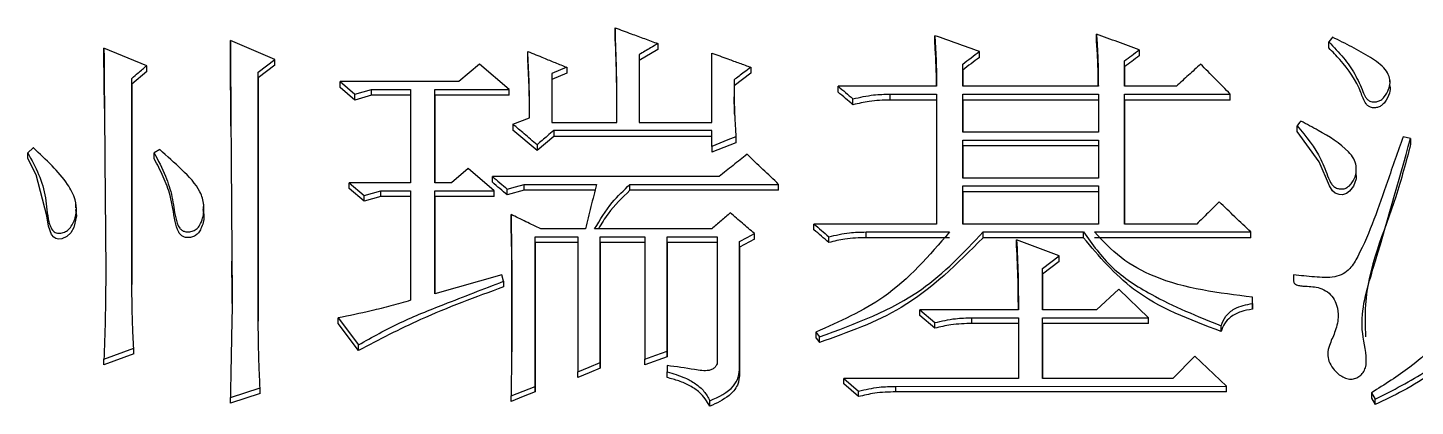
# Model space of a CAD drawing. Header units: millimetres. Extents: x 2223 to 4172, y 741 to 2119.
# Drawn here: x 2699.63 to 2707.7, y 1877.22 to 1879.42 of the extents above; entities that cross this region are included whole.
import ezdxf

# ---------------------------------------------------------------- set-up
doc = ezdxf.new("R2010")
doc.units = ezdxf.units.MM

msp = doc.modelspace()

# ---------------------------------------------------------------- linework, layer by layer
at = {"color": 7, "linetype": 'Continuous', "lineweight": 25}
for p, q in [((2703.0437, 1879.4155), (2703.0437, 1879.3805)), ((2701.0642, 1879.2319), (2700.8045, 1879.342)), ((2700.8045, 1879.3072), (2700.8045, 1879.342)), ((2703.2925, 1879.3237), (2703.2925, 1879.2889)), ((2704.9043, 1879.3347), (2704.9043, 1879.3696)), ((2705.8454, 1879.3439), (2705.8454, 1879.3788)), ((2707.1976, 1879.2981), (2707.1976, 1879.333)), ((2700.3178, 1879.1951), (2700.069, 1879.2961)), ((2700.069, 1879.2614), (2700.069, 1879.2961)), ((2700.0717, 1878.9461), (2700.069, 1879.2614)), ((2702.5353, 1879.243), (2702.5353, 1879.2778)), ((2703.2925, 1879.2889), (2703.1843, 1879.2247)), ((2703.1843, 1879.2594), (2703.1843, 1878.8642)), ((2703.1843, 1879.2594), (2703.1843, 1879.2247)), ((2703.6062, 1878.8642), (2703.6062, 1879.2686)), ((2705.1639, 1879.2431), (2705.1639, 1879.2778)), ((2706.0942, 1879.287), (2706.0942, 1879.2522)), ((2700.3178, 1879.1605), (2700.2312, 1879.0871)), ((2700.3178, 1879.1605), (2700.3178, 1879.1951)), ((2700.9668, 1879.1584), (2701.0642, 1879.2319)), ((2701.0642, 1879.1972), (2700.9668, 1879.1238)), ((2701.0642, 1879.1972), (2701.0642, 1879.2319)), ((2702.2541, 1879.2043), (2702.1351, 1879.1033)), ((2702.4271, 1879.0573), (2702.2541, 1879.2043)), ((2702.7625, 1879.186), (2702.6759, 1879.1492)), ((2702.7625, 1879.186), (2702.7625, 1879.1513)), ((2703.1843, 1879.2247), (2703.1844, 1878.8642)), ((2703.8334, 1879.186), (2703.8334, 1879.1513)), ((2705.0666, 1879.0757), (2705.0666, 1879.2043)), ((2705.0666, 1879.1697), (2705.0666, 1879.2043)), ((2705.0666, 1879.1697), (2705.0666, 1879.0757)), ((2706.0077, 1879.0757), (2706.0077, 1879.2227)), ((2706.0077, 1879.188), (2706.0077, 1879.2227)), ((2706.0077, 1879.188), (2706.0077, 1879.0757)), ((2700.2312, 1877.9236), (2700.2312, 1879.1216)), ((2700.2312, 1879.0871), (2700.2312, 1879.1216)), ((2700.2312, 1879.0871), (2700.2312, 1877.9235)), ((2700.9668, 1877.7109), (2700.9668, 1879.1584)), ((2700.9668, 1879.1238), (2700.9668, 1879.1584)), ((2700.9668, 1879.1238), (2700.9668, 1877.7108)), ((2701.4428, 1879.1033), (2701.5293, 1879.0297)), ((2702.1351, 1879.1033), (2701.4428, 1879.1033)), ((2701.4428, 1879.0687), (2701.4428, 1879.1033)), ((2702.7625, 1879.1513), (2702.6759, 1879.1146)), ((2702.6759, 1879.1492), (2702.6759, 1878.8642)), ((2702.6759, 1879.1492), (2702.6759, 1879.1146)), ((2702.6759, 1879.1146), (2702.6759, 1878.8642)), ((2703.8334, 1879.1513), (2703.736, 1879.0779)), ((2707.5529, 1879.1019), (2707.5529, 1879.1137)), ((2707.5529, 1879.0788), (2707.5529, 1879.0904)), ((2701.5293, 1878.9953), (2701.4428, 1879.0687)), ((2701.5293, 1879.0297), (2701.6267, 1879.0573)), ((2701.5293, 1878.9953), (2701.5293, 1879.0297)), ((2701.6267, 1879.0229), (2701.5293, 1878.9953)), ((2701.6267, 1879.0573), (2701.8538, 1879.0573)), ((2701.6267, 1879.0229), (2701.6267, 1879.0573)), ((2701.8538, 1879.0229), (2701.6267, 1879.0229)), ((2701.8538, 1879.0573), (2701.8538, 1878.5143)), ((2701.9944, 1879.0573), (2702.4271, 1879.0573)), ((2701.9945, 1878.5143), (2701.9944, 1879.0573)), ((2701.9944, 1879.0229), (2701.9944, 1879.0573)), ((2701.9944, 1879.0229), (2701.9945, 1878.5143)), ((2702.4271, 1879.0229), (2701.9944, 1879.0229)), ((2704.9151, 1879.0757), (2704.3418, 1879.0757)), ((2704.3418, 1879.0412), (2704.3418, 1879.0757)), ((2704.4283, 1878.9678), (2704.4283, 1879.0022)), ((2704.6447, 1879.0298), (2704.9151, 1879.0298)), ((2704.6447, 1878.9953), (2704.6447, 1879.0298)), ((2704.9151, 1879.0298), (2704.9151, 1878.2746)), ((2705.8562, 1879.0757), (2705.0666, 1879.0757)), ((2705.0666, 1879.0298), (2705.8562, 1879.0298)), ((2705.0666, 1878.809), (2705.0666, 1879.0298)), ((2705.0666, 1878.9953), (2705.0666, 1879.0298)), ((2705.8562, 1879.0298), (2705.8562, 1878.809)), ((2706.3105, 1879.0757), (2706.0077, 1879.0757)), ((2706.0077, 1879.0298), (2706.6243, 1879.0298)), ((2706.0077, 1878.2746), (2706.0077, 1879.0298)), ((2706.0077, 1878.9953), (2706.0077, 1879.0298)), ((2706.6243, 1878.9953), (2706.6243, 1879.0298)), ((2704.9151, 1878.9953), (2704.6447, 1878.9953)), ((2705.0666, 1878.9953), (2705.0666, 1878.809)), ((2705.8562, 1878.9953), (2705.0666, 1878.9953)), ((2706.0077, 1878.9953), (2706.0077, 1878.2746)), ((2706.6243, 1878.9953), (2706.0077, 1878.9953)), ((2702.4488, 1878.855), (2702.5461, 1878.8918)), ((2702.4488, 1878.855), (2702.4488, 1878.8208)), ((2702.6759, 1878.8642), (2703.0545, 1878.8642)), ((2703.1843, 1878.8642), (2703.6062, 1878.8642)), ((2707.0138, 1878.8118), (2707.0138, 1878.846)), ((2702.5894, 1878.7013), (2702.4488, 1878.8208)), ((2702.6868, 1878.7841), (2702.5894, 1878.7013)), ((2703.6062, 1878.8182), (2702.6868, 1878.8182)), ((2702.6868, 1878.8182), (2702.6868, 1878.7841)), ((2703.6062, 1878.7841), (2702.6868, 1878.7841)), ((2703.6062, 1878.7262), (2703.6062, 1878.8182)), ((2703.7469, 1878.7814), (2703.7469, 1878.7473)), ((2705.8562, 1878.809), (2705.0666, 1878.809)), ((2705.0666, 1878.763), (2705.8562, 1878.763)), ((2705.0666, 1878.542), (2705.0666, 1878.763)), ((2705.0666, 1878.7289), (2705.0666, 1878.763)), ((2705.8562, 1878.763), (2705.8562, 1878.542)), ((2707.6735, 1878.7722), (2707.6303, 1878.7814)), ((2707.6735, 1878.7722), (2707.6735, 1878.7381)), ((2699.6579, 1878.7169), (2699.6255, 1878.6893)), ((2700.3935, 1878.7078), (2700.361, 1878.6893)), ((2700.361, 1878.6553), (2700.361, 1878.6893)), ((2702.5894, 1878.7354), (2702.5894, 1878.7013)), ((2703.7469, 1878.7473), (2703.6062, 1878.6921)), ((2703.6062, 1878.7262), (2703.6062, 1878.6921)), ((2705.0666, 1878.7289), (2705.0666, 1878.542)), ((2705.8562, 1878.7289), (2705.0666, 1878.7289)), ((2702.1892, 1878.5972), (2702.0918, 1878.5143)), ((2702.3406, 1878.4682), (2702.1892, 1878.5972)), ((2707.3561, 1878.6124), (2707.3561, 1878.6129)), ((2707.3561, 1878.5787), (2707.3561, 1878.6096)), ((2701.4969, 1878.5143), (2701.5834, 1878.4406)), ((2701.8538, 1878.5143), (2701.4969, 1878.5143)), ((2702.0918, 1878.5143), (2701.9945, 1878.5143)), ((2703.6495, 1878.5512), (2702.3298, 1878.5512)), ((2702.3298, 1878.5174), (2702.3298, 1878.5512)), ((2705.8562, 1878.542), (2705.0666, 1878.542)), ((2701.5834, 1878.4069), (2701.4969, 1878.4805)), ((2701.5834, 1878.4406), (2701.6807, 1878.4682)), ((2701.5834, 1878.4069), (2701.5834, 1878.4406)), ((2701.6808, 1878.4345), (2701.5834, 1878.4069)), ((2701.6807, 1878.4682), (2701.8538, 1878.4682)), ((2701.6808, 1878.4345), (2701.6808, 1878.4682)), ((2701.8538, 1878.4345), (2701.6808, 1878.4345)), ((2701.8538, 1878.4682), (2701.8538, 1877.8312)), ((2701.9945, 1878.4682), (2702.3406, 1878.4682)), ((2701.9945, 1877.8681), (2701.9945, 1878.4682)), ((2701.9945, 1878.4345), (2701.9945, 1878.4682)), ((2701.9945, 1878.4345), (2701.9945, 1877.8681)), ((2702.3406, 1878.4345), (2701.9945, 1878.4345)), ((2702.4163, 1878.4437), (2702.4163, 1878.4774)), ((2702.5137, 1878.4713), (2702.4163, 1878.4437)), ((2702.5137, 1878.5051), (2702.9356, 1878.5051)), ((2702.9271, 1878.4713), (2702.5137, 1878.4713)), ((2703.1304, 1878.5051), (2703.9957, 1878.5051)), ((2703.1304, 1878.4713), (2703.1304, 1878.5051)), ((2703.9957, 1878.4714), (2703.1304, 1878.4713)), ((2703.9957, 1878.4714), (2703.9957, 1878.5051)), ((2705.0666, 1878.4959), (2705.8562, 1878.4959)), ((2705.0666, 1878.2746), (2705.0666, 1878.4959)), ((2705.0666, 1878.4622), (2705.0666, 1878.4959)), ((2705.0666, 1878.4622), (2705.0666, 1878.2746)), ((2705.8562, 1878.4622), (2705.0666, 1878.4622)), ((2705.8562, 1878.4959), (2705.8562, 1878.2746)), ((2699.906, 1878.3682), (2699.906, 1878.3937)), ((2700.6492, 1878.3896), (2700.6492, 1878.3945)), ((2700.6492, 1878.3604), (2700.6492, 1878.377)), ((2702.438, 1878.2964), (2702.438, 1878.3299)), ((2702.4399, 1878.144), (2702.438, 1878.2964)), ((2704.9151, 1878.2746), (2704.2012, 1878.2746)), ((2704.2012, 1878.2411), (2704.2012, 1878.2746)), ((2705.8562, 1878.2746), (2705.0666, 1878.2746)), ((2706.4295, 1878.2746), (2706.0077, 1878.2746)), ((2702.5786, 1878.2007), (2702.8274, 1878.2007)), ((2702.5786, 1877.3312), (2702.5786, 1878.2007)), ((2702.5786, 1878.1674), (2702.5786, 1878.2007)), ((2702.8707, 1878.2469), (2702.611, 1878.2469)), ((2702.8274, 1878.2007), (2702.8274, 1877.4146)), ((2703.6062, 1878.2469), (2702.9247, 1878.2469)), ((2702.9572, 1878.2007), (2703.2168, 1878.2007)), ((2702.9572, 1877.4702), (2702.9572, 1878.2007)), ((2702.9572, 1878.1674), (2702.9572, 1878.2007)), ((2703.2168, 1878.2007), (2703.2168, 1877.4887)), ((2703.3466, 1878.2007), (2703.6387, 1878.2007)), ((2703.3466, 1877.5351), (2703.3466, 1878.2007)), ((2703.3466, 1878.1674), (2703.3466, 1878.2007)), ((2703.6387, 1878.2007), (2703.6387, 1877.4702)), ((2703.855, 1878.1858), (2703.855, 1878.2192)), ((2704.2877, 1878.1674), (2704.2877, 1878.2007)), ((2704.5041, 1878.2284), (2704.9908, 1878.2284)), ((2704.5041, 1878.195), (2704.5041, 1878.2284)), ((2704.9908, 1878.195), (2704.5041, 1878.195)), ((2705.1855, 1878.2284), (2705.7697, 1878.2284)), ((2705.1855, 1878.195), (2705.1855, 1878.2284)), ((2705.7697, 1878.195), (2705.1855, 1878.195)), ((2705.7697, 1878.195), (2705.7697, 1878.2284)), ((2705.8346, 1878.2284), (2706.7433, 1878.2284)), ((2706.7433, 1878.195), (2705.8346, 1878.195)), ((2706.7433, 1878.195), (2706.7433, 1878.2284)), ((2702.4403, 1878.1478), (2702.4403, 1877.4261)), ((2702.5786, 1878.1674), (2702.5786, 1877.299)), ((2702.8274, 1878.1674), (2702.5786, 1878.1674)), ((2702.9572, 1878.1674), (2702.9572, 1877.4378)), ((2703.2168, 1878.1674), (2702.9572, 1878.1674)), ((2703.3466, 1878.1674), (2703.3466, 1877.5026)), ((2703.6387, 1878.1674), (2703.3466, 1878.1674)), ((2703.855, 1878.1858), (2703.7685, 1878.1397)), ((2703.7685, 1877.4424), (2703.7685, 1878.173)), ((2703.7685, 1878.1397), (2703.7685, 1878.173)), ((2703.7685, 1878.1397), (2703.7685, 1877.4101)), ((2705.6291, 1878.0899), (2705.3803, 1878.1823)), ((2705.3803, 1878.1489), (2705.3803, 1878.1823)), ((2705.5317, 1878.016), (2705.6291, 1878.0899)), ((2705.6291, 1878.0567), (2705.5317, 1877.9829)), ((2705.6291, 1878.0567), (2705.6291, 1878.0899)), ((2702.3839, 1877.9791), (2701.9945, 1877.8681)), ((2702.3947, 1877.9421), (2702.3839, 1877.9791)), ((2705.5317, 1877.7757), (2705.5317, 1878.016)), ((2705.5317, 1877.9829), (2705.5317, 1878.016)), ((2705.5317, 1877.9829), (2705.5317, 1877.7757)), ((2702.3947, 1877.9421), (2702.3947, 1877.9091)), ((2705.9752, 1877.8959), (2705.8454, 1877.7757)), ((2706.1483, 1877.7294), (2705.9752, 1877.8959)), ((2706.7541, 1877.8127), (2706.7541, 1877.8497)), ((2706.7541, 1877.8168), (2706.7541, 1877.8497)), ((2706.7541, 1877.8127), (2706.7541, 1877.7799)), ((2701.432, 1877.7294), (2701.5506, 1877.5726)), ((2701.432, 1877.6967), (2701.432, 1877.7294)), ((2704.8178, 1877.7757), (2704.9043, 1877.7017)), ((2705.3911, 1877.7757), (2704.8178, 1877.7757)), ((2704.8178, 1877.7429), (2704.8178, 1877.7757)), ((2704.9043, 1877.669), (2704.8178, 1877.7429)), ((2705.1206, 1877.7294), (2705.3911, 1877.7294)), ((2705.1207, 1877.6967), (2705.1206, 1877.7294)), ((2705.3911, 1877.7294), (2705.3911, 1877.3776)), ((2705.8454, 1877.7757), (2705.5317, 1877.7757)), ((2705.5317, 1877.7294), (2706.1483, 1877.7294)), ((2705.5317, 1877.3776), (2705.5317, 1877.7294)), ((2705.5317, 1877.6967), (2705.5317, 1877.7294)), ((2706.1483, 1877.6967), (2706.1483, 1877.7294)), ((2701.5506, 1877.5401), (2701.432, 1877.6967)), ((2704.212, 1877.6461), (2704.2336, 1877.6184)), ((2704.212, 1877.6461), (2704.212, 1877.6135)), ((2704.9043, 1877.669), (2704.9043, 1877.7017)), ((2705.3911, 1877.6967), (2705.1207, 1877.6967)), ((2705.5317, 1877.6967), (2705.5317, 1877.3776)), ((2706.1483, 1877.6967), (2705.5317, 1877.6967)), ((2706.5702, 1877.6505), (2706.5702, 1877.6832)), ((2700.069, 1877.4887), (2700.2421, 1877.5535)), ((2700.2421, 1877.521), (2700.2421, 1877.5535)), ((2701.5506, 1877.5401), (2701.5506, 1877.5726)), ((2704.2336, 1877.5858), (2704.2336, 1877.6184)), ((2700.2421, 1877.521), (2700.069, 1877.4563)), ((2700.069, 1877.4563), (2700.069, 1877.4887)), ((2702.9572, 1877.4378), (2702.9572, 1877.4702)), ((2703.3466, 1877.5026), (2703.2168, 1877.4563)), ((2703.2168, 1877.4563), (2703.2168, 1877.4887)), ((2703.3466, 1877.5026), (2703.3466, 1877.5351)), ((2706.4187, 1877.5073), (2706.2889, 1877.3776)), ((2706.6026, 1877.3313), (2706.4187, 1877.5073)), ((2702.8274, 1877.3823), (2702.8274, 1877.4146)), ((2703.3466, 1877.4517), (2703.3466, 1877.4146)), ((2703.3466, 1877.3823), (2703.3466, 1877.4146)), ((2703.7685, 1877.4101), (2703.7685, 1877.4424)), ((2700.8046, 1877.2663), (2700.9776, 1877.3219)), ((2700.9776, 1877.2897), (2700.9776, 1877.3219)), ((2702.5786, 1877.299), (2702.5786, 1877.3312)), ((2704.3743, 1877.3776), (2704.4608, 1877.3034)), ((2705.3911, 1877.3776), (2704.3743, 1877.3776)), ((2704.3743, 1877.3453), (2704.3743, 1877.3776)), ((2704.4608, 1877.2712), (2704.3743, 1877.3453)), ((2704.4608, 1877.2712), (2704.4608, 1877.3034)), ((2704.6771, 1877.3312), (2706.6026, 1877.3313)), ((2704.6772, 1877.299), (2704.6771, 1877.3312)), ((2706.2889, 1877.3776), (2705.5317, 1877.3776)), ((2706.6026, 1877.299), (2706.6026, 1877.3313)), ((2700.9776, 1877.2897), (2700.8046, 1877.2342)), ((2700.8046, 1877.2342), (2700.8046, 1877.2663)), ((2702.438, 1877.2435), (2702.438, 1877.2756)), ((2703.5954, 1877.2157), (2703.5954, 1877.2478)), ((2706.6026, 1877.299), (2704.6772, 1877.299)), ((2707.4464, 1877.2942), (2707.468, 1877.2571)), ((2707.4464, 1877.2942), (2707.4464, 1877.262)), ((2707.4464, 1877.262), (2707.468, 1877.225)), ((2707.468, 1877.225), (2707.468, 1877.2571))]:
    msp.add_line(p, q, dxfattribs=at)
at = {"color": 7, "linetype": 'Continuous', "lineweight": 25, "flags": 128}
for points in [[(2707.2192, 1879.3605), (2707.2137, 1879.3535), (2707.2057, 1879.3432), (2707.1976, 1879.333)], [(2702.4271, 1879.0229), (2702.4271, 1879.0401), (2702.4271, 1879.0573)], [(2707.0353, 1878.8735), (2707.0298, 1878.8665), (2707.0218, 1878.8562), (2707.0137, 1878.8459)], [(2703.7469, 1878.7814), (2703.7007, 1878.7633), (2703.6535, 1878.7447), (2703.6062, 1878.7262)], [(2707.3555, 1878.5789), (2707.356, 1878.5367), (2707.3403, 1878.494), (2707.3187, 1878.465), (2707.3002, 1878.4516), (2707.2777, 1878.445), (2707.2571, 1878.4458), (2707.2353, 1878.4535), (2707.2181, 1878.4677), (2707.2013, 1878.4958), (2707.141, 1878.6366), (2707.0138, 1878.8117), (2707.0138, 1878.8117)], [(2699.6255, 1878.6553), (2699.6255, 1878.6702), (2699.6255, 1878.6798), (2699.6255, 1878.6893)], [(2699.9032, 1878.3595), (2699.9088, 1878.3218), (2699.8937, 1878.2555), (2699.8754, 1878.2228), (2699.8531, 1878.202), (2699.8245, 1878.1896), (2699.804, 1878.1875), (2699.7892, 1878.1905), (2699.7763, 1878.1982), (2699.7646, 1878.2129), (2699.7467, 1878.2626), (2699.7367, 1878.3226), (2699.6754, 1878.56), (2699.6255, 1878.6553), (2699.6255, 1878.6553)], [(2701.4969, 1878.4805), (2701.4969, 1878.489), (2701.4969, 1878.4974), (2701.4969, 1878.5059), (2701.4969, 1878.5143)], [(2702.3406, 1878.4345), (2702.3406, 1878.443), (2702.3406, 1878.4556), (2702.3406, 1878.4682)], [(2702.4163, 1878.4774), (2702.465, 1878.4913), (2702.5137, 1878.5051)], [(2702.5137, 1878.4713), (2702.5137, 1878.4798), (2702.5137, 1878.4882), (2702.5137, 1878.5051)], [(2703.7685, 1878.173), (2703.8118, 1878.1961), (2703.855, 1878.2192)], [(2704.212, 1877.6135), (2704.2228, 1877.5997), (2704.2336, 1877.5858)], [(2702.8274, 1877.4146), (2702.8923, 1877.4424), (2702.9572, 1877.4702)], [(2703.2168, 1877.4887), (2703.2817, 1877.5119), (2703.3466, 1877.5351)], [(2702.9572, 1877.4378), (2702.8923, 1877.4101), (2702.8274, 1877.3823)], [(2702.438, 1877.2756), (2702.5083, 1877.3034), (2702.5786, 1877.3312)], [(2702.5786, 1877.299), (2702.5083, 1877.2712), (2702.438, 1877.2435)]]:
    msp.add_lwpolyline(points, dxfattribs=at)
at = {"color": 7, "linetype": 'Continuous', "lineweight": 25}
for points, knots in [([(2703.0545, 1878.8642), (2703.0545, 1878.8675), (2703.0545, 1878.874), (2703.0545, 1878.8839), (2703.0545, 1878.8937), (2703.0545, 1878.9035), (2703.0545, 1878.9133), (2703.0545, 1878.9231), (2703.0545, 1878.9313), (2703.0545, 1878.9395), (2703.0545, 1878.9476), (2703.0544, 1878.9574), (2703.0544, 1878.9656), (2703.0544, 1878.9738), (2703.0544, 1878.982), (2703.0543, 1878.9918), (2703.0543, 1878.9999), (2703.0542, 1879.0081), (2703.0542, 1879.0163), (2703.0541, 1879.0261), (2703.0541, 1879.0343), (2703.054, 1879.0424), (2703.0539, 1879.0506), (2703.0538, 1879.0604), (2703.0537, 1879.0686), (2703.0537, 1879.0768), (2703.0536, 1879.0849), (2703.0534, 1879.0947), (2703.0533, 1879.1029), (2703.0532, 1879.1111), (2703.0531, 1879.1192), (2703.0529, 1879.129), (2703.0527, 1879.1388), (2703.0526, 1879.147), (2703.0524, 1879.1552), (2703.0522, 1879.1633), (2703.052, 1879.1715), (2703.0518, 1879.1797), (2703.0516, 1879.1878), (2703.0514, 1879.1976), (2703.0511, 1879.2074), (2703.0509, 1879.2156), (2703.0506, 1879.2237), (2703.0504, 1879.2319), (2703.0501, 1879.2417), (2703.0498, 1879.2499), (2703.0496, 1879.258), (2703.0493, 1879.2662), (2703.049, 1879.276), (2703.0487, 1879.2841), (2703.0484, 1879.2923), (2703.0481, 1879.3004), (2703.0478, 1879.3102), (2703.0475, 1879.3184), (2703.0472, 1879.3265), (2703.0468, 1879.3347), (2703.0465, 1879.3445), (2703.0462, 1879.3526), (2703.0459, 1879.3608), (2703.0455, 1879.3689), (2703.0452, 1879.3787), (2703.0448, 1879.3869), (2703.0445, 1879.395), (2703.0442, 1879.404), (2703.0439, 1879.4114), (2703.0437, 1879.4155)], [0, 0, 0, 0, 0.017776, 0.035552, 0.053328, 0.071104, 0.08888, 0.106656, 0.124432, 0.13332, 0.151096, 0.168872, 0.186648, 0.195536, 0.213312, 0.231088, 0.248863, 0.257751, 0.275527, 0.293303, 0.311079, 0.319967, 0.337743, 0.355519, 0.373295, 0.382183, 0.399959, 0.417735, 0.435511, 0.444399, 0.462175, 0.479951, 0.497727, 0.515503, 0.524391, 0.542167, 0.559943, 0.568831, 0.586607, 0.604383, 0.622159, 0.639935, 0.648823, 0.666599, 0.684375, 0.702151, 0.711039, 0.728814, 0.74659, 0.764366, 0.773254, 0.79103, 0.808806, 0.826582, 0.83547, 0.853246, 0.871022, 0.888798, 0.897686, 0.915462, 0.933238, 0.951014, 0.959902, 0.977678, 1, 1, 1, 1]), ([(2703.0437, 1879.4155), (2703.075, 1879.4039), (2703.1322, 1879.3828), (2703.2151, 1879.3523), (2703.2667, 1879.3332), (2703.2925, 1879.3237)], [0, 0, 0, 0, 0.377751, 0.688875, 1, 1, 1, 1]), ([(2700.8045, 1879.342), (2700.8049, 1879.2928), (2700.8056, 1879.1942), (2700.8066, 1879.0463), (2700.8076, 1878.8983), (2700.8086, 1878.7501), (2700.8099, 1878.5524), (2700.8113, 1878.3545), (2700.8128, 1878.1564), (2700.8138, 1878.0325), (2700.8145, 1877.9457), (2700.8149, 1877.8838), (2700.8152, 1877.8466), (2700.8154, 1877.8219)], [0, 0, 0, 0, 0.097575, 0.19515, 0.292725, 0.390299, 0.487874, 0.683024, 0.780599, 0.878174, 0.926961, 0.951355, 1, 1, 1, 1]), ([(2703.0545, 1878.8642), (2703.0544, 1878.9051), (2703.0544, 1878.9984), (2703.052, 1879.1706), (2703.0468, 1879.3017), (2703.0437, 1879.3805)], [0, 0, 0, 0, 0.237453, 0.541098, 1, 1, 1, 1]), ([(2703.2925, 1879.3237), (2703.2784, 1879.3153), (2703.2534, 1879.3004), (2703.2173, 1879.279), (2703.1953, 1879.266), (2703.1843, 1879.2594)], [0, 0, 0, 0, 0.390452, 0.695225, 1, 1, 1, 1]), ([(2704.9043, 1879.3696), (2704.9063, 1879.338), (2704.9105, 1879.2734), (2704.9139, 1879.1754), (2704.9147, 1879.1089), (2704.9151, 1879.0757)], [0, 0, 0, 0, 0.32278, 0.661317, 1, 1, 1, 1]), ([(2705.1639, 1879.2778), (2705.1206, 1879.2931), (2705.0341, 1879.3237), (2704.9476, 1879.3543), (2704.9043, 1879.3696)], [0, 0, 0, 0, 0.499999, 1, 1, 1, 1]), ([(2704.9146, 1879.0757), (2704.9143, 1879.0959), (2704.9136, 1879.1492), (2704.9107, 1879.2356), (2704.9064, 1879.3017), (2704.9043, 1879.3347)], [0, 0, 0, 0, 0.233176, 0.61648, 1, 1, 1, 1]), ([(2705.8454, 1879.3788), (2705.8477, 1879.3464), (2705.8524, 1879.2799), (2705.8553, 1879.1788), (2705.8559, 1879.1101), (2705.8562, 1879.0757)], [0, 0, 0, 0, 0.320799, 0.66032, 1, 1, 1, 1]), ([(2706.0942, 1879.287), (2706.0527, 1879.3023), (2705.9698, 1879.3329), (2705.8869, 1879.3635), (2705.8454, 1879.3788)], [0, 0, 0, 0, 0.499999, 1, 1, 1, 1]), ([(2705.8558, 1879.0757), (2705.8556, 1879.0967), (2705.8551, 1879.1519), (2705.8526, 1879.2414), (2705.8478, 1879.3097), (2705.8454, 1879.3439)], [0, 0, 0, 0, 0.2340221, 0.6168547, 1, 1, 1, 1]), ([(2707.1976, 1879.333), (2707.2269, 1879.3026), (2707.2827, 1879.2446), (2707.3517, 1879.1481), (2707.3867, 1879.0682), (2707.4075, 1879.0162), (2707.4235, 1878.9964), (2707.4406, 1878.9871), (2707.4599, 1878.9837), (2707.4803, 1878.9856), (2707.5026, 1878.9952), (2707.5271, 1879.0193), (2707.5457, 1879.0538), (2707.5568, 1879.0951), (2707.5496, 1879.1358), (2707.5168, 1879.1922), (2707.4362, 1879.2455), (2707.3326, 1879.3055), (2707.2571, 1879.3421), (2707.2192, 1879.3605)], [0, 0, 0, 0, 0.120486, 0.230168, 0.339823, 0.374602, 0.392982, 0.411577, 0.427593, 0.446559, 0.467306, 0.493913, 0.542941, 0.579847, 0.61702, 0.661529, 0.765546, 0.882403, 1, 1, 1, 1]), ([(2700.069, 1879.2961), (2700.0692, 1879.2725), (2700.0696, 1879.2253), (2700.0701, 1879.1545), (2700.0707, 1879.0836), (2700.0715, 1878.989), (2700.0724, 1878.8708), (2700.0736, 1878.7288), (2700.0747, 1878.5867), (2700.0759, 1878.4445), (2700.077, 1878.3259), (2700.078, 1878.2174), (2700.0787, 1878.1376), (2700.0793, 1878.0628), (2700.0796, 1878.0255), (2700.0798, 1878.0068)], [0, 0, 0, 0, 0.055103, 0.110206, 0.165309, 0.220412, 0.330617, 0.440823, 0.551029, 0.661235, 0.771441, 0.826543, 0.913271, 0.956635, 1, 1, 1, 1]), ([(2700.808, 1878.8433), (2700.8076, 1878.8966), (2700.8068, 1879.0007), (2700.8056, 1879.1553), (2700.8049, 1879.2566), (2700.8045, 1879.3072)], [0, 0, 0, 0, 0.344582, 0.67229, 1, 1, 1, 1]), ([(2702.5461, 1878.8918), (2702.546, 1878.9289), (2702.5459, 1879.003), (2702.5429, 1879.1317), (2702.5382, 1879.2232), (2702.5353, 1879.2778)], [0, 0, 0, 0, 0.287575, 0.575167, 1, 1, 1, 1]), ([(2702.5353, 1879.2778), (2702.5662, 1879.2653), (2702.6195, 1879.2437), (2702.6953, 1879.2131), (2702.7401, 1879.195), (2702.7625, 1879.186)], [0, 0, 0, 0, 0.408301, 0.70415, 1, 1, 1, 1]), ([(2702.5459, 1878.8917), (2702.5459, 1878.9174), (2702.5457, 1878.9801), (2702.5429, 1879.0973), (2702.5381, 1879.1886), (2702.5353, 1879.243)], [0, 0, 0, 0, 0.218758, 0.534706, 1, 1, 1, 1]), ([(2703.6062, 1879.2686), (2703.6376, 1879.2572), (2703.6912, 1879.2377), (2703.7669, 1879.2102), (2703.8112, 1879.194), (2703.8334, 1879.186)], [0, 0, 0, 0, 0.414517, 0.707258, 1, 1, 1, 1]), ([(2705.0666, 1879.2043), (2705.0828, 1879.2166), (2705.1152, 1879.2411), (2705.1477, 1879.2656), (2705.1639, 1879.2778)], [0, 0, 0, 0, 0.500001, 1, 1, 1, 1]), ([(2705.1639, 1879.2431), (2705.1477, 1879.2308), (2705.1152, 1879.2064), (2705.0828, 1879.1819), (2705.0666, 1879.1697)], [0, 0, 0, 0, 0.499998, 1, 1, 1, 1]), ([(2706.0077, 1879.2227), (2706.0221, 1879.2334), (2706.0509, 1879.2549), (2706.0798, 1879.2763), (2706.0942, 1879.287)], [0, 0, 0, 0, 0.5000012, 1, 1, 1, 1]), ([(2706.0942, 1879.2522), (2706.0798, 1879.2415), (2706.0509, 1879.2201), (2706.0221, 1879.1987), (2706.0077, 1879.188)], [0, 0, 0, 0, 0.499999, 1, 1, 1, 1]), ([(2707.5524, 1879.0789), (2707.5527, 1879.0778), (2707.5572, 1879.0641), (2707.5494, 1879.0288), (2707.5317, 1878.9913), (2707.5069, 1878.9644), (2707.4859, 1878.9528), (2707.4633, 1878.949), (2707.4422, 1878.9521), (2707.4251, 1878.961), (2707.4012, 1878.988), (2707.3714, 1879.0899), (2707.2944, 1879.1987), (2707.2193, 1879.2758), (2707.1976, 1879.2981)], [0, 0, 0, 0, 0.0055612, 0.0706638, 0.1676367, 0.2085209, 0.2434023, 0.2783337, 0.313115, 0.3400719, 0.3669681, 0.4836117, 0.8508324, 1, 1, 1, 1]), ([(2700.2312, 1879.1216), (2700.2436, 1879.1321), (2700.2642, 1879.1496), (2700.293, 1879.1741), (2700.3095, 1879.1881), (2700.3178, 1879.1951)], [0, 0, 0, 0, 0.428366, 0.714182, 1, 1, 1, 1]), ([(2703.8334, 1879.186), (2703.8204, 1879.1762), (2703.7977, 1879.159), (2703.7652, 1879.1345), (2703.7458, 1879.1198), (2703.736, 1879.1125)], [0, 0, 0, 0, 0.400149, 0.700074, 1, 1, 1, 1]), ([(2706.4512, 1879.2044), (2706.4277, 1879.1829), (2706.3809, 1879.1401), (2706.334, 1879.0972), (2706.3105, 1879.0757)], [0, 0, 0, 0, 0.5, 1, 1, 1, 1]), ([(2706.6243, 1879.0298), (2706.5954, 1879.0589), (2706.5377, 1879.1171), (2706.48, 1879.1753), (2706.4512, 1879.2044)], [0, 0, 0, 0, 0.5, 1, 1, 1, 1]), ([(2703.736, 1879.1125), (2703.7361, 1879.0711), (2703.7361, 1879.0272), (2703.7371, 1878.9807), (2703.7374, 1878.9703), (2703.7376, 1878.96), (2703.738, 1878.9496), (2703.7382, 1878.9419), (2703.7386, 1878.9315), (2703.7391, 1878.9212), (2703.7396, 1878.9083), (2703.7401, 1878.8979), (2703.7406, 1878.8876), (2703.7412, 1878.8773), (2703.7417, 1878.8669), (2703.7423, 1878.8566), (2703.7429, 1878.8463), (2703.7434, 1878.8372), (2703.7439, 1878.8295), (2703.7442, 1878.8243), (2703.7446, 1878.8179), (2703.7451, 1878.8101), (2703.7455, 1878.8036), (2703.7458, 1878.7985), (2703.7461, 1878.7937), (2703.7464, 1878.788), (2703.7467, 1878.7836), (2703.7469, 1878.7814)], [0, 0, 0, 0, 0.37469, 0.398108, 0.421525, 0.468361, 0.491779, 0.515196, 0.538614, 0.58545, 0.608867, 0.655703, 0.67912, 0.702538, 0.749374, 0.772791, 0.796209, 0.843045, 0.854753, 0.866462, 0.88988, 0.913298, 0.936715, 0.948424, 0.960133, 0.980067, 1, 1, 1, 1]), ([(2703.7397, 1878.9064), (2703.7386, 1878.9365), (2703.7373, 1878.9709), (2703.7368, 1879.0091), (2703.7368, 1879.0139)], [0, 0, 0, 0, 0.872829, 1, 1, 1, 1]), ([(2704.3418, 1879.0757), (2704.3562, 1879.0635), (2704.3851, 1879.039), (2704.4139, 1879.0144), (2704.4283, 1879.0022)], [0, 0, 0, 0, 0.5, 1, 1, 1, 1]), ([(2704.4283, 1878.9678), (2704.4139, 1878.98), (2704.3851, 1879.0045), (2704.3562, 1879.029), (2704.3418, 1879.0412)], [0, 0, 0, 0, 0.499998, 1, 1, 1, 1]), ([(2704.4283, 1879.0022), (2704.4681, 1879.0113), (2704.5392, 1879.0277), (2704.6124, 1879.0291), (2704.6447, 1879.0298)], [0, 0, 0, 0, 0.558835, 1, 1, 1, 1]), ([(2704.6447, 1878.9953), (2704.6036, 1878.9942), (2704.5304, 1878.9923), (2704.4595, 1878.9753), (2704.4283, 1878.9678)], [0, 0, 0, 0, 0.5610854, 1, 1, 1, 1]), ([(2708.0738, 1878.947), (2708.0756, 1878.8363), (2708.0808, 1878.5197), (2708.0854, 1878.0873), (2707.9286, 1877.6747), (2707.6957, 1877.4502), (2707.5222, 1877.3417), (2707.4464, 1877.2942)], [0, 0, 0, 0, 0.178231, 0.509536, 0.685642, 0.862667, 1, 1, 1, 1]), ([(2702.5894, 1878.7354), (2702.5769, 1878.746), (2702.552, 1878.7672), (2702.5051, 1878.8071), (2702.4707, 1878.8364), (2702.4488, 1878.855)], [0, 0, 0, 0, 0.266243, 0.532487, 1, 1, 1, 1]), ([(2707.0138, 1878.8459), (2707.065, 1878.7834), (2707.1417, 1878.6897), (2707.1856, 1878.5668), (2707.2084, 1878.5123), (2707.2265, 1878.4912), (2707.2468, 1878.4809), (2707.2695, 1878.4772), (2707.2921, 1878.4803), (2707.3148, 1878.4931), (2707.3381, 1878.5198), (2707.3575, 1878.5609), (2707.3591, 1878.6105), (2707.3446, 1878.6571), (2707.2771, 1878.7364), (2707.1662, 1878.803), (2707.0689, 1878.8554), (2707.0353, 1878.8735)], [0, 0, 0, 0, 0.226353, 0.339206, 0.374163, 0.395072, 0.416138, 0.435558, 0.45699, 0.476776, 0.506219, 0.555776, 0.604139, 0.64694, 0.693735, 0.894302, 1, 1, 1, 1]), ([(2702.6868, 1878.8182), (2702.6743, 1878.8076), (2702.6518, 1878.7885), (2702.6194, 1878.7609), (2702.5994, 1878.7439), (2702.5894, 1878.7354)], [0, 0, 0, 0, 0.384576, 0.692287, 1, 1, 1, 1]), ([(2707.6303, 1878.7814), (2707.5995, 1878.6951), (2707.5163, 1878.4619), (2707.4302, 1878.2), (2707.3308, 1878.0223), (2707.2822, 1877.982), (2707.211, 1877.9602), (2707.1123, 1877.9665), (2707.0327, 1877.9748), (2706.9921, 1877.979)], [0, 0, 0, 0, 0.239125, 0.645779, 0.717633, 0.759609, 0.801685, 0.898672, 1, 1, 1, 1]), ([(2706.9921, 1877.9421), (2706.9927, 1877.9395), (2706.9939, 1877.9341), (2706.9998, 1877.9269), (2707.0127, 1877.9192), (2707.0342, 1877.9151), (2707.0799, 1877.9123), (2707.1352, 1877.9099), (2707.1911, 1877.8823), (2707.2249, 1877.8469), (2707.2482, 1877.7958), (2707.2561, 1877.7255), (2707.2355, 1877.6459), (2707.2022, 1877.5793), (2707.1886, 1877.5225), (2707.1959, 1877.4744), (2707.2239, 1877.4289), (2707.2608, 1877.3939), (2707.301, 1877.3749), (2707.3327, 1877.3716), (2707.3614, 1877.3796), (2707.3845, 1877.3954), (2707.4026, 1877.4182), (2707.4149, 1877.4487), (2707.4176, 1877.5314), (2707.3642, 1877.7189), (2707.5011, 1878.1562), (2707.6032, 1878.5209), (2707.6735, 1878.7722)], [0, 0, 0, 0, 0.003564, 0.007141, 0.011667, 0.022281, 0.03379, 0.068951, 0.089643, 0.110396, 0.130498, 0.162022, 0.201668, 0.236438, 0.25911, 0.277, 0.29888, 0.327265, 0.340596, 0.354041, 0.36589, 0.376926, 0.38899, 0.402933, 0.419058, 0.496673, 0.653151, 1, 1, 1, 1]), ([(2707.468, 1877.2571), (2707.5705, 1877.3086), (2707.7763, 1877.4119), (2708.0361, 1877.629), (2708.2338, 1878.1016), (2708.2289, 1878.4907), (2708.2252, 1878.7814)], [0, 0, 0, 0, 0.180959, 0.363243, 0.524232, 1, 1, 1, 1]), ([(2699.6255, 1878.6893), (2699.6481, 1878.6478), (2699.6935, 1878.5643), (2699.7346, 1878.4278), (2699.7374, 1878.3229), (2699.7571, 1878.2593), (2699.7688, 1878.2372), (2699.7845, 1878.2249), (2699.8004, 1878.2203), (2699.8214, 1878.2211), (2699.8456, 1878.2294), (2699.8711, 1878.248), (2699.8961, 1878.2873), (2699.913, 1878.3456), (2699.903, 1878.4266), (2699.8541, 1878.5191), (2699.7659, 1878.6162), (2699.6954, 1878.6833), (2699.6579, 1878.7169), (2699.6579, 1878.7169)], [0, 0, 0, 0, 0.122963, 0.247031, 0.370505, 0.395962, 0.421667, 0.433716, 0.445798, 0.461982, 0.485013, 0.50855, 0.540716, 0.603687, 0.664288, 0.751122, 0.871606, 0.999878, 1, 1, 1, 1]), ([(2700.361, 1878.6893), (2700.3843, 1878.6445), (2700.4271, 1878.5622), (2700.4691, 1878.4337), (2700.4791, 1878.3305), (2700.4988, 1878.2625), (2700.5221, 1878.2377), (2700.5401, 1878.2297), (2700.563, 1878.2278), (2700.5885, 1878.2331), (2700.6114, 1878.2468), (2700.6316, 1878.2727), (2700.6482, 1878.3195), (2700.6554, 1878.3871), (2700.6227, 1878.4909), (2700.5217, 1878.5933), (2700.4369, 1878.669), (2700.3935, 1878.7078)], [0, 0, 0, 0, 0.133288, 0.244453, 0.355406, 0.411337, 0.426567, 0.441924, 0.46024, 0.483233, 0.506284, 0.526764, 0.567645, 0.636153, 0.704868, 0.849066, 1, 1, 1, 1]), ([(2703.8118, 1878.6801), (2703.7847, 1878.6586), (2703.7306, 1878.6157), (2703.6765, 1878.5727), (2703.6495, 1878.5512)], [0, 0, 0, 0, 0.4999994, 1, 1, 1, 1]), ([(2703.9957, 1878.5051), (2703.965, 1878.5343), (2703.9037, 1878.5926), (2703.8424, 1878.651), (2703.8118, 1878.6801)], [0, 0, 0, 0, 0.5, 1, 1, 1, 1]), ([(2707.6735, 1878.7381), (2707.6468, 1878.6364), (2707.5651, 1878.3253), (2707.3975, 1877.9621), (2707.409, 1877.6819), (2707.4116, 1877.6199)], [0, 0, 0, 0, 0.274566, 0.839435, 1, 1, 1, 1]), ([(2708.2252, 1878.7473), (2708.2247, 1878.6388), (2708.223, 1878.3116), (2708.1945, 1877.8812), (2707.9453, 1877.4998), (2707.7006, 1877.3368), (2707.5219, 1877.2509), (2707.468, 1877.225)], [0, 0, 0, 0, 0.1807563, 0.5448051, 0.6870336, 0.9056782, 1, 1, 1, 1]), ([(2700.6449, 1878.3601), (2700.6476, 1878.3464), (2700.655, 1878.3087), (2700.6413, 1878.2612), (2700.6214, 1878.2243), (2700.602, 1878.2065), (2700.5783, 1878.1969), (2700.5547, 1878.1944), (2700.5333, 1878.1984), (2700.5158, 1878.2093), (2700.4948, 1878.2394), (2700.4753, 1878.3185), (2700.4629, 1878.4293), (2700.416, 1878.5508), (2700.3794, 1878.6204), (2700.361, 1878.6553)], [0, 0, 0, 0, 0.0576149, 0.1578711, 0.1961145, 0.2286984, 0.261313, 0.2954482, 0.320179, 0.3451234, 0.3753176, 0.4668147, 0.6775026, 0.8377178, 1, 1, 1, 1]), ([(2702.3298, 1878.5512), (2702.3442, 1878.5389), (2702.3731, 1878.5143), (2702.4019, 1878.4897), (2702.4163, 1878.4774)], [0, 0, 0, 0, 0.4999994, 1, 1, 1, 1]), ([(2702.4163, 1878.4437), (2702.4019, 1878.456), (2702.3731, 1878.4805), (2702.3442, 1878.5051), (2702.3298, 1878.5174)], [0, 0, 0, 0, 0.499998, 1, 1, 1, 1]), ([(2702.9356, 1878.5051), (2702.9247, 1878.4621), (2702.9031, 1878.376), (2702.8815, 1878.2899), (2702.8707, 1878.2469)], [0, 0, 0, 0, 0.5, 1, 1, 1, 1]), ([(2702.9247, 1878.2469), (2702.9562, 1878.2996), (2703.0128, 1878.3943), (2703.0942, 1878.471), (2703.1304, 1878.5051)], [0, 0, 0, 0, 0.556261, 1, 1, 1, 1]), ([(2703.1304, 1878.4713), (2703.0851, 1878.4276), (2703.0145, 1878.3592), (2702.9644, 1878.2766), (2702.9464, 1878.2469)], [0, 0, 0, 0, 0.640616, 1, 1, 1, 1]), ([(2706.7433, 1878.2284), (2706.7126, 1878.2577), (2706.6513, 1878.3161), (2706.59, 1878.3745), (2706.5594, 1878.4037)], [0, 0, 0, 0, 0.5, 1, 1, 1, 1]), ([(2702.438, 1878.3299), (2702.439, 1878.2641), (2702.4425, 1878.056), (2702.445, 1877.7047), (2702.4403, 1877.4187), (2702.438, 1877.2756)], [0, 0, 0, 0, 0.1875802, 0.5937276, 1, 1, 1, 1]), ([(2702.611, 1878.2469), (2702.5822, 1878.2607), (2702.5245, 1878.2884), (2702.4668, 1878.3161), (2702.438, 1878.3299)], [0, 0, 0, 0, 0.5, 1, 1, 1, 1]), ([(2703.7144, 1878.3391), (2703.6964, 1878.3238), (2703.6603, 1878.293), (2703.6243, 1878.2622), (2703.6062, 1878.2469)], [0, 0, 0, 0, 0.500002, 1, 1, 1, 1]), ([(2703.855, 1878.2192), (2703.8316, 1878.2392), (2703.7847, 1878.2792), (2703.7378, 1878.3191), (2703.7144, 1878.3391)], [0, 0, 0, 0, 0.499999, 1, 1, 1, 1]), ([(2704.2012, 1878.2746), (2704.2156, 1878.2623), (2704.2445, 1878.2376), (2704.2733, 1878.213), (2704.2877, 1878.2007)], [0, 0, 0, 0, 0.5, 1, 1, 1, 1]), ([(2704.2877, 1878.1674), (2704.2733, 1878.1797), (2704.2445, 1878.2042), (2704.2156, 1878.2288), (2704.2012, 1878.2411)], [0, 0, 0, 0, 0.499998, 1, 1, 1, 1]), ([(2704.9908, 1878.2284), (2704.8722, 1878.0915), (2704.6571, 1877.8429), (2704.3499, 1877.7071), (2704.212, 1877.6461)], [0, 0, 0, 0, 0.551009, 1, 1, 1, 1]), ([(2704.2336, 1877.6184), (2704.4427, 1877.6954), (2704.8111, 1877.831), (2705.0725, 1878.1084), (2705.1855, 1878.2284)], [0, 0, 0, 0, 0.567388, 1, 1, 1, 1]), ([(2705.1855, 1878.195), (2705.0364, 1878.0456), (2704.7662, 1877.7748), (2704.3985, 1877.6443), (2704.2336, 1877.5858)], [0, 0, 0, 0, 0.551806, 1, 1, 1, 1]), ([(2704.2877, 1878.2007), (2704.3275, 1878.2099), (2704.3986, 1878.2263), (2704.4718, 1878.2278), (2704.5041, 1878.2284)], [0, 0, 0, 0, 0.558835, 1, 1, 1, 1]), ([(2704.5041, 1878.195), (2704.463, 1878.1939), (2704.3897, 1878.192), (2704.3188, 1878.1749), (2704.2877, 1878.1674)], [0, 0, 0, 0, 0.5610855, 1, 1, 1, 1]), ([(2705.7697, 1878.2284), (2705.8213, 1878.1567), (2705.926, 1878.0111), (2706.2081, 1877.83), (2706.4323, 1877.7391), (2706.5702, 1877.6832)], [0, 0, 0, 0, 0.271719, 0.55196, 1, 1, 1, 1]), ([(2706.5702, 1877.6505), (2706.3892, 1877.7182), (2706.0717, 1877.8369), (2705.8605, 1878.0874), (2705.7697, 1878.195)], [0, 0, 0, 0, 0.570125, 1, 1, 1, 1]), ([(2706.7541, 1877.8497), (2706.5577, 1877.8732), (2706.2857, 1877.9057), (2705.9816, 1878.0702), (2705.8832, 1878.1761), (2705.8346, 1878.2284)], [0, 0, 0, 0, 0.568218, 0.786772, 1, 1, 1, 1]), ([(2705.3803, 1878.1823), (2705.3837, 1878.1146), (2705.3888, 1878.0131), (2705.3905, 1877.8775), (2705.3909, 1877.8096), (2705.3911, 1877.7757)], [0, 0, 0, 0, 0.499798, 0.749887, 1, 1, 1, 1]), ([(2705.3909, 1877.7757), (2705.3907, 1877.7987), (2705.3904, 1877.8555), (2705.3888, 1877.9801), (2705.3837, 1878.0814), (2705.3803, 1878.1489)], [0, 0, 0, 0, 0.184399, 0.456576, 1, 1, 1, 1]), ([(2700.8152, 1877.8133), (2700.8152, 1877.8176), (2700.8151, 1877.8281), (2700.8149, 1877.8511), (2700.8147, 1877.8821), (2700.8145, 1877.9193), (2700.8141, 1877.9779), (2700.8138, 1878.0241), (2700.8136, 1878.0579)], [0, 0, 0, 0, 0.052967, 0.128975, 0.280992, 0.433009, 0.585026, 1, 1, 1, 1]), ([(2700.0798, 1878.0068), (2700.0793, 1877.9363), (2700.0783, 1877.8147), (2700.0743, 1877.642), (2700.0708, 1877.5398), (2700.069, 1877.4887)], [0, 0, 0, 0, 0.408529, 0.704251, 1, 1, 1, 1]), ([(2706.9921, 1877.979), (2706.9921, 1877.9721), (2706.9921, 1877.9598), (2706.9921, 1877.9475), (2706.9921, 1877.9421)], [0, 0, 0, 0, 0.56, 1, 1, 1, 1]), ([(2700.2421, 1877.5535), (2700.2404, 1877.5865), (2700.2371, 1877.6524), (2700.2328, 1877.7757), (2700.2318, 1877.8661), (2700.2312, 1877.9236)], [0, 0, 0, 0, 0.267045, 0.534097, 1, 1, 1, 1]), ([(2701.5506, 1877.5726), (2701.6309, 1877.6173), (2701.7909, 1877.7064), (2702.0778, 1877.8199), (2702.279, 1877.8975), (2702.3947, 1877.9421)], [0, 0, 0, 0, 0.299825, 0.597258, 1, 1, 1, 1]), ([(2702.3947, 1877.9091), (2702.2318, 1877.8494), (2701.9421, 1877.7432), (2701.6698, 1877.6019), (2701.5506, 1877.5401)], [0, 0, 0, 0, 0.5622758, 1, 1, 1, 1]), ([(2700.8154, 1877.8219), (2700.8139, 1877.7447), (2700.8113, 1877.6136), (2700.8077, 1877.4284), (2700.8056, 1877.3203), (2700.8046, 1877.2663)], [0, 0, 0, 0, 0.417352, 0.708675, 1, 1, 1, 1]), ([(2701.8538, 1877.8312), (2701.8157, 1877.8205), (2701.7395, 1877.7992), (2701.5995, 1877.7627), (2701.4963, 1877.7422), (2701.432, 1877.7294)], [0, 0, 0, 0, 0.273664, 0.547351, 1, 1, 1, 1]), ([(2706.5702, 1877.6832), (2706.5781, 1877.7026), (2706.5941, 1877.7422), (2706.6583, 1877.7948), (2706.7174, 1877.8059), (2706.7541, 1877.8127)], [0, 0, 0, 0, 0.268716, 0.546829, 1, 1, 1, 1]), ([(2706.7541, 1877.7799), (2706.7541, 1877.784), (2706.7541, 1877.7909), (2706.7541, 1877.8006), (2706.7541, 1877.8087), (2706.7541, 1877.8141), (2706.7541, 1877.8168)], [0, 0, 0, 0, 0.34, 0.56, 0.78, 1, 1, 1, 1]), ([(2700.9776, 1877.3219), (2700.9761, 1877.3558), (2700.973, 1877.4237), (2700.9685, 1877.5533), (2700.9675, 1877.649), (2700.9668, 1877.7109)], [0, 0, 0, 0, 0.26142, 0.522845, 1, 1, 1, 1]), ([(2704.9043, 1877.7017), (2704.9441, 1877.7109), (2705.0152, 1877.7273), (2705.0884, 1877.7288), (2705.1206, 1877.7294)], [0, 0, 0, 0, 0.558835, 1, 1, 1, 1]), ([(2706.7541, 1877.7799), (2706.7308, 1877.7759), (2706.6847, 1877.7681), (2706.6269, 1877.7387), (2706.5876, 1877.697), (2706.5759, 1877.6659), (2706.5702, 1877.6505)], [0, 0, 0, 0, 0.2902727, 0.5737487, 0.7896357, 1, 1, 1, 1]), ([(2705.1207, 1877.6967), (2705.0796, 1877.6956), (2705.0063, 1877.6936), (2704.9354, 1877.6765), (2704.9043, 1877.669)], [0, 0, 0, 0, 0.5610854, 1, 1, 1, 1]), ([(2703.6387, 1877.4702), (2703.6375, 1877.4653), (2703.6352, 1877.4553), (2703.6259, 1877.441), (2703.6104, 1877.4297), (2703.5702, 1877.4173), (2703.4799, 1877.4342), (2703.3996, 1877.4447), (2703.3466, 1877.4517)], [0, 0, 0, 0, 0.049888, 0.101022, 0.164011, 0.229448, 0.49258, 1, 1, 1, 1]), ([(2703.3466, 1877.4146), (2703.382, 1877.4048), (2703.4399, 1877.3886), (2703.5117, 1877.3485), (2703.5639, 1877.3048), (2703.585, 1877.2666), (2703.5954, 1877.2478)], [0, 0, 0, 0, 0.34869, 0.570906, 0.788288, 1, 1, 1, 1]), ([(2703.5954, 1877.2478), (2703.6469, 1877.2705), (2703.7176, 1877.3017), (2703.7651, 1877.3843), (2703.7674, 1877.4231), (2703.7685, 1877.4424)], [0, 0, 0, 0, 0.572838, 0.788051, 1, 1, 1, 1]), ([(2703.7685, 1877.4101), (2703.7667, 1877.3853), (2703.7629, 1877.335), (2703.698, 1877.2621), (2703.6347, 1877.2335), (2703.5954, 1877.2157)], [0, 0, 0, 0, 0.269236, 0.545797, 1, 1, 1, 1]), ([(2703.5954, 1877.2157), (2703.5776, 1877.2442), (2703.5479, 1877.292), (2703.4793, 1877.3356), (2703.4154, 1877.3642), (2703.3696, 1877.3763), (2703.3466, 1877.3823)], [0, 0, 0, 0, 0.3282755, 0.5487121, 0.7731648, 1, 1, 1, 1]), ([(2704.4608, 1877.3034), (2704.5006, 1877.3127), (2704.5717, 1877.3291), (2704.6449, 1877.3306), (2704.6771, 1877.3312)], [0, 0, 0, 0, 0.558835, 1, 1, 1, 1]), ([(2704.6772, 1877.299), (2704.6361, 1877.2979), (2704.5628, 1877.2959), (2704.4919, 1877.2788), (2704.4608, 1877.2712)], [0, 0, 0, 0, 0.5610854, 1, 1, 1, 1])]:
    msp.add_open_spline(points, degree=3, knots=knots, dxfattribs=at)
msp.add_open_spline([(2706.5594, 1878.4037), (2706.5377, 1878.3822), (2706.4945, 1878.3392), (2706.4512, 1878.2961), (2706.4295, 1878.2746)], degree=3, dxfattribs=at)

doc.saveas('drawing.dxf')
